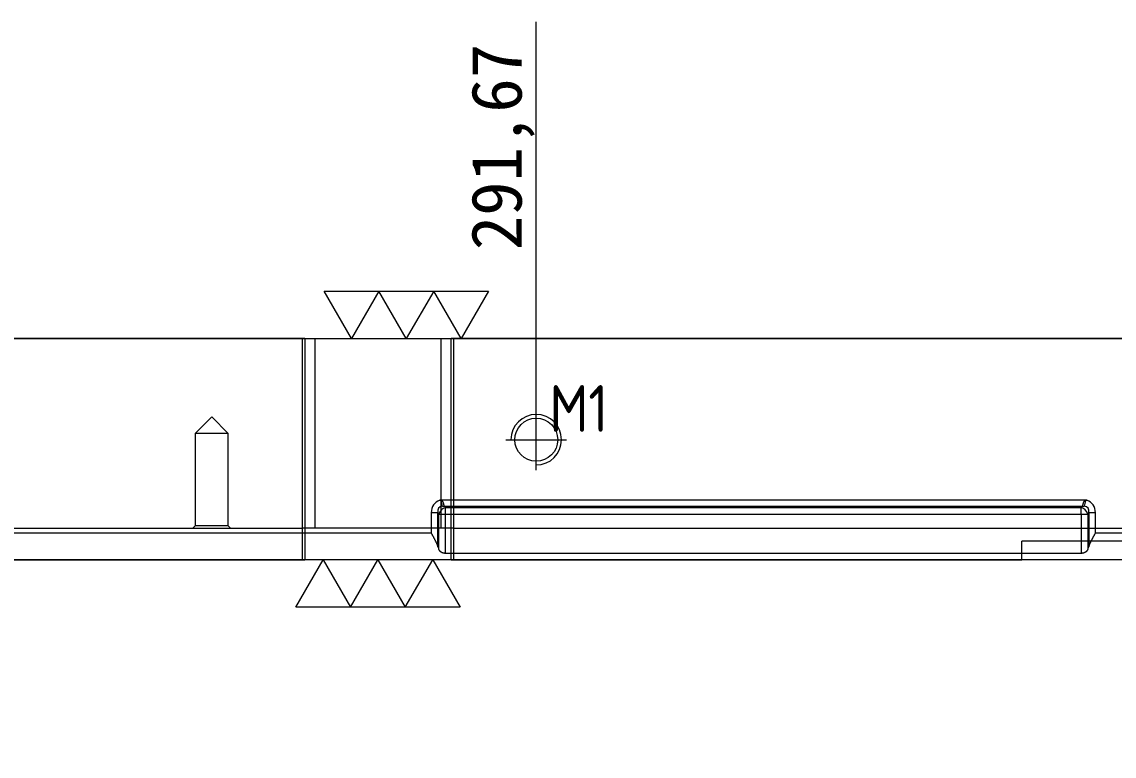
# Model space of a CAD drawing. Header units: millimetres. Extents: x 18370 to 19076, y 60512 to 60971.
# Drawn here: x 18610.1 to 18783, y 60716.3 to 60832.5 of the extents above; entities that cross this region are included whole.
import ezdxf

# ---------------------------------------------------------------- set-up
doc = ezdxf.new("R2010")
doc.units = ezdxf.units.MM
doc.linetypes.add('CENTER', pattern=[0])
doc.linetypes.add('DASHED', pattern=[0])
doc.layers.add('dim', color=4, linetype='Continuous')
doc.layers.add('PUNCH', color=2, linetype='Continuous')
doc.layers.add('dim_temp', color=161, linetype='Continuous', lineweight=9)
doc.styles.add('_PUG_ERP', font='txt')
doc.styles.add('gbenor', font='gbenor.shx', dxfattribs={"bigfont": 'gbcbig'})
doc.dimstyles.new('_PUG_ERP', dxfattribs={"dimtxt": 8, "dimasz": 1.5, "dimexe": 0.5, "dimexo": 0.5, "dimgap": 0.5, "dimtad": 1, "dimtxsty": '_PUG_ERP', "dimblk": 'CLOSEDBLANK', "dimcen": 0, "dimclrd": 4, "dimclre": 4, "dimclrt": 3, "dimazin": 3, "dimtfac": 1, "dimtmove": 0, "dimatfit": 3, "dimldrblk": 'CLOSEDBLANK', "dimlwd": 9, "dimlwe": 9})

# ---------------------------------------------------------------- blocks, each defined once
blk = doc.blocks.new('*D1271')
at = {"layer": 'Defpoints', "color": 0}
for p in [(18399.85, 60782.4), (18955.85, 60782.4), (18965.85, 60782.4)]:
    blk.add_point(p, dxfattribs=at)
at = {"layer": 'dim', "color": 4, "lineweight": 9}
blk.add_line((18956.35, 60782.4), (18971.68, 60782.4), dxfattribs=at)
at = {"layer": 'dim', "color": 3, "lineweight": 18, "insert": (18969.01, 60786.9), "char_height": 8, "attachment_point": 5, "style": '_PUG_ERP'}
blk.add_mtext('0', dxfattribs=at)
blk = doc.blocks.new('_ClosedBlank')
blk = doc.blocks.new('*D1272')
at = {"layer": 'Defpoints', "color": 0}
for p in [(18399.85, 60782.4), (18917.81, 60766.4), (18965.85, 60766.4)]:
    blk.add_point(p, dxfattribs=at)
at = {"layer": 'dim', "color": 4, "lineweight": 9}
blk.add_line((18918.31, 60766.4), (18978.15, 60766.4), dxfattribs=at)
at = {"layer": 'dim', "color": 3, "lineweight": 18, "insert": (18972.25, 60770.9), "char_height": 8, "attachment_point": 5, "style": '_PUG_ERP'}
blk.add_mtext('16', dxfattribs=at)
blk = doc.blocks.new('*D1273')
at = {"layer": 'Defpoints', "color": 0}
for p in [(18399.85, 60782.4), (18955.85, 60747.4), (18965.85, 60747.4)]:
    blk.add_point(p, dxfattribs=at)
at = {"layer": 'dim', "color": 4, "lineweight": 9}
for p, q in [((18956.35, 60747.4), (18959.85, 60747.4)), ((18959.85, 60747.4), (18962.85, 60747.4)), ((18962.85, 60747.4), (18979.3, 60747.4))]:
    blk.add_line(p, q, dxfattribs=at)
at = {"layer": 'dim', "color": 3, "lineweight": 18, "insert": (18972.82, 60751.9), "char_height": 8, "attachment_point": 5, "style": '_PUG_ERP'}
blk.add_mtext('35', dxfattribs=at)
blk = doc.blocks.new('*D1276')
at = {"layer": 'Defpoints', "color": 0}
for p in [(18955.85, 60792.4), (18399.85, 60782.4), (18955.85, 60782.4)]:
    blk.add_point(p, dxfattribs=at)
at = {"layer": 'dim', "color": 4, "lineweight": 9}
blk.add_line((18955.85, 60782.9), (18955.85, 60813.48), dxfattribs=at)
at = {"layer": 'dim', "color": 3, "lineweight": 18, "insert": (18951.35, 60803.19), "char_height": 8, "attachment_point": 5, "rotation": 90, "style": '_PUG_ERP'}
blk.add_mtext('556', dxfattribs=at)
blk = doc.blocks.new('*D1277')
at = {"layer": 'Defpoints', "color": 0}
for p in [(18917.81, 60792.4), (18399.85, 60782.4), (18917.81, 60766.4)]:
    blk.add_point(p, dxfattribs=at)
at = {"layer": 'dim', "color": 4, "lineweight": 9}
for p, q in [((18917.81, 60789.4), (18917.81, 60832.52)), ((18917.81, 60786.4), (18917.81, 60789.4)), ((18917.81, 60766.9), (18917.81, 60786.4))]:
    blk.add_line(p, q, dxfattribs=at)
at = {"layer": 'dim', "color": 3, "lineweight": 18, "insert": (18912.55, 60812.71), "char_height": 8, "attachment_point": 5, "rotation": 90, "style": '_PUG_ERP'}
blk.add_mtext('517,97', dxfattribs=at)
blk = doc.blocks.new('*D1278')
at = {"layer": 'Defpoints', "color": 0}
for p in [(18871.46, 60792.4), (18399.85, 60782.4), (18871.46, 60766.4)]:
    blk.add_point(p, dxfattribs=at)
at = {"layer": 'dim', "color": 4, "lineweight": 9}
for p, q in [((18871.46, 60789.4), (18871.46, 60832.52)), ((18871.46, 60786.4), (18871.46, 60789.4)), ((18871.46, 60766.9), (18871.46, 60786.4))]:
    blk.add_line(p, q, dxfattribs=at)
at = {"layer": 'dim', "color": 3, "lineweight": 18, "insert": (18866.2, 60812.71), "char_height": 8, "attachment_point": 5, "rotation": 90, "style": '_PUG_ERP'}
blk.add_mtext('471,62', dxfattribs=at)
blk = doc.blocks.new('*D1279')
at = {"layer": 'Defpoints', "color": 0}
for p in [(18805.46, 60792.4), (18399.85, 60782.4), (18805.46, 60766.4)]:
    blk.add_point(p, dxfattribs=at)
at = {"layer": 'dim', "color": 4, "lineweight": 9}
for p, q in [((18805.46, 60789.4), (18805.46, 60832.52)), ((18805.46, 60786.4), (18805.46, 60789.4)), ((18805.46, 60766.9), (18805.46, 60786.4))]:
    blk.add_line(p, q, dxfattribs=at)
at = {"layer": 'dim', "color": 3, "lineweight": 18, "insert": (18800.2, 60812.71), "char_height": 8, "attachment_point": 5, "rotation": 90, "style": '_PUG_ERP'}
blk.add_mtext('405,62', dxfattribs=at)
blk = doc.blocks.new('*D1280')
at = {"layer": 'Defpoints', "color": 0}
for p in [(18691.51, 60792.4), (18399.85, 60782.4), (18691.51, 60766.4)]:
    blk.add_point(p, dxfattribs=at)
at = {"layer": 'dim', "color": 4, "lineweight": 9}
for p, q in [((18691.51, 60789.4), (18691.51, 60832.52)), ((18691.51, 60786.4), (18691.51, 60789.4)), ((18691.51, 60766.9), (18691.51, 60786.4))]:
    blk.add_line(p, q, dxfattribs=at)
at = {"layer": 'dim', "color": 3, "lineweight": 18, "insert": (18686.25, 60812.71), "char_height": 8, "attachment_point": 5, "rotation": 90, "style": '_PUG_ERP'}
blk.add_mtext('291,67', dxfattribs=at)
blk = doc.blocks.new('*D1285')
at = {"layer": 'Defpoints', "color": 0}
for p in [(18399.85, 60782.4), (18955.85, 60747.4), (18955.85, 60737.4)]:
    blk.add_point(p, dxfattribs=at)
at = {"layer": 'dim', "color": 4, "lineweight": 9}
blk.add_line((18955.85, 60746.9), (18955.85, 60716.33), dxfattribs=at)
at = {"layer": 'dim', "color": 3, "lineweight": 18, "insert": (18951.35, 60726.62), "char_height": 8, "attachment_point": 5, "rotation": 90, "style": '_PUG_ERP'}
blk.add_mtext('556', dxfattribs=at)

msp = doc.modelspace()

# ---------------------------------------------------------------- linework, layer by layer
at = {"layer": 'dim', "color": 252, "lineweight": 18}
msp.add_lwpolyline([(18955.845, 60782.404), (18955.845, 60747.404), (18399.845, 60747.404), (18399.845, 60782.404)], close=True, dxfattribs=at)
at = {"layer": 'dim_temp', "lineweight": 18}
for points in [[(18683.946, 60789.904), (18679.616, 60782.404), (18675.286, 60789.904), (18670.956, 60782.404), (18666.625, 60789.904), (18662.295, 60782.404), (18657.965, 60789.904), (18683.946, 60789.904)], [(18653.477, 60739.904), (18657.807, 60747.404), (18662.137, 60739.904), (18666.467, 60747.404), (18670.797, 60739.904), (18675.128, 60747.404), (18679.458, 60739.904), (18653.477, 60739.904)]]:
    msp.add_lwpolyline(points, close=True, dxfattribs=at)
at = {"layer": 'PUNCH', "color": 151, "linetype": 'Continuous', "lineweight": 18}
for p, q in [((18654.873, 60782.404), (18432.465, 60782.404)), ((18654.873, 60782.404), (18656.465, 60782.404)), ((18654.873, 60782.404), (18654.873, 60747.404)), ((18676.465, 60782.404), (18678.056, 60782.404)), ((18932.465, 60782.404), (18678.056, 60782.404)), ((18678.056, 60747.404), (18678.056, 60782.404)), ((18768.365, 60747.404), (18768.365, 60750.374)), ((18605.965, 60747.404), (18654.873, 60747.404)), ((18678.053, 60747.404), (18654.881, 60747.404)), ((18678.056, 60747.404), (18768.365, 60747.404)), ((18908.562, 60747.404), (18768.356, 60747.404))]:
    msp.add_line(p, q, dxfattribs=at)
at = {"layer": 'PUNCH', "color": 151, "linetype": 'DASHED', "lineweight": 13, "ltscale": 0.514227}
for p, q in [((18654.465, 60782.404), (18654.465, 60747.404)), ((18678.465, 60747.404), (18678.465, 60782.404)), ((18778.664, 60756.825), (18676.265, 60756.825)), ((18777.772, 60748.416), (18677.157, 60748.416))]:
    msp.add_line(p, q, dxfattribs=at)
at = {"layer": 'PUNCH', "color": 1, "linetype": 'Continuous', "lineweight": 18}
for p, q in [((18656.465, 60782.404), (18676.465, 60782.404)), ((18676.465, 60752.404), (18656.465, 60752.404))]:
    msp.add_line(p, q, dxfattribs=at)
at = {"layer": 'PUNCH', "color": 155, "linetype": 'Continuous', "lineweight": 18}
for p, q in [((18656.465, 60782.404), (18656.465, 60752.404)), ((18676.465, 60752.404), (18676.465, 60782.404))]:
    msp.add_line(p, q, dxfattribs=at)
at = {"layer": 'PUNCH', "color": 1, "linetype": 'CENTER', "lineweight": 18, "ltscale": 0.514227}
for p, q in [((18691.515, 60761.604), (18691.515, 60771.204)), ((18686.715, 60766.404), (18696.315, 60766.404))]:
    msp.add_line(p, q, dxfattribs=at)
at = {"layer": 'PUNCH', "color": 5, "linetype": 'DASHED', "lineweight": 13, "ltscale": 0.514227}
for p, q in [((18640.145, 60770.007), (18637.542, 60767.404)), ((18642.748, 60767.404), (18640.145, 60770.007)), ((18637.542, 60767.404), (18637.542, 60752.801)), ((18642.748, 60767.404), (18637.542, 60767.404)), ((18642.748, 60752.801), (18642.748, 60767.404)), ((18637.542, 60752.801), (18637.145, 60752.404)), ((18642.748, 60752.801), (18637.542, 60752.801)), ((18643.145, 60752.404), (18642.748, 60752.801))]:
    msp.add_line(p, q, dxfattribs=at)
at = {"layer": 'PUNCH', "color": 155, "linetype": 'DASHED', "lineweight": 13, "ltscale": 0.514227}
for p, q in [((18676.971, 60755.871), (18777.958, 60755.871)), ((18676.984, 60755.865), (18677.157, 60755.676)), ((18677.157, 60755.676), (18777.772, 60755.676)), ((18677.157, 60754.607), (18677.157, 60755.676)), ((18777.945, 60755.865), (18777.772, 60755.676)), ((18777.772, 60754.607), (18777.772, 60755.676)), ((18674.906, 60754.859), (18674.906, 60751.613)), ((18675.945, 60749.477), (18675.945, 60754.827)), ((18675.945, 60754.827), (18676.118, 60754.639)), ((18676.118, 60749.041), (18676.118, 60754.639)), ((18677.157, 60754.607), (18777.772, 60754.607)), ((18677.157, 60748.416), (18677.157, 60754.607)), ((18777.772, 60754.607), (18777.772, 60748.416)), ((18778.984, 60754.827), (18778.811, 60754.639)), ((18778.811, 60754.639), (18778.811, 60749.041)), ((18778.984, 60754.827), (18778.984, 60749.477)), ((18780.023, 60751.613), (18780.023, 60754.859)), ((18674.906, 60751.613), (18441.965, 60751.613)), ((18949.865, 60751.613), (18780.023, 60751.613))]:
    msp.add_line(p, q, dxfattribs=at)
at = {"layer": 'PUNCH', "color": 2, "linetype": 'DASHED', "lineweight": 13, "ltscale": 0.514227}
for p, q in [((18404.845, 60752.404), (18654.465, 60752.404)), ((18654.873, 60752.404), (18654.465, 60752.404)), ((18678.465, 60752.404), (18678.056, 60752.404)), ((18678.465, 60752.404), (18949.865, 60752.404))]:
    msp.add_line(p, q, dxfattribs=at)
at = {"layer": 'PUNCH', "color": 2, "linetype": 'Continuous', "lineweight": 18}
for p, q in [((18656.465, 60752.404), (18654.873, 60752.404)), ((18678.056, 60752.404), (18676.465, 60752.404)), ((18908.565, 60750.374), (18768.365, 60750.374))]:
    msp.add_line(p, q, dxfattribs=at)
at = {"layer": 'PUNCH', "color": 151, "linetype": 'DASHED', "lineweight": 13, "ltscale": 0.514227}
for points in [[(18676.265, 60756.825), (18676.269, 60756.825), (18676.273, 60756.825), (18676.278, 60756.825), (18676.282, 60756.825), (18676.286, 60756.825), (18676.29, 60756.825), (18676.294, 60756.825), (18676.298, 60756.825), (18676.302, 60756.824), (18676.306, 60756.824), (18676.31, 60756.824), (18676.314, 60756.824), (18676.318, 60756.824), (18676.322, 60756.824), (18676.326, 60756.823), (18676.33, 60756.823), (18676.334, 60756.823), (18676.338, 60756.823), (18676.342, 60756.822), (18676.346, 60756.822), (18676.351, 60756.821), (18676.355, 60756.821), (18676.359, 60756.821), (18676.363, 60756.82), (18676.367, 60756.82), (18676.371, 60756.819), (18676.375, 60756.819), (18676.379, 60756.818), (18676.383, 60756.818), (18676.387, 60756.817), (18676.391, 60756.817), (18676.395, 60756.816), (18676.399, 60756.815), (18676.403, 60756.815), (18676.407, 60756.814), (18676.411, 60756.813), (18676.415, 60756.813), (18676.419, 60756.812), (18676.423, 60756.811), (18676.427, 60756.81), (18676.431, 60756.809), (18676.435, 60756.809), (18676.438, 60756.808), (18676.442, 60756.807), (18676.446, 60756.806), (18676.45, 60756.805), (18676.454, 60756.804), (18676.458, 60756.802), (18676.462, 60756.801), (18676.466, 60756.8)], [(18676.466, 60756.8), (18676.491, 60756.792), (18676.514, 60756.783), (18676.538, 60756.772), (18676.56, 60756.76), (18676.581, 60756.746), (18676.602, 60756.73), (18676.621, 60756.713), (18676.639, 60756.695), (18676.655, 60756.676), (18676.67, 60756.655), (18676.685, 60756.634), (18676.698, 60756.613), (18676.71, 60756.591), (18676.721, 60756.568), (18676.731, 60756.546), (18676.741, 60756.523), (18676.75, 60756.5), (18676.758, 60756.477), (18676.766, 60756.454), (18676.774, 60756.432), (18676.781, 60756.409), (18676.788, 60756.387), (18676.795, 60756.364), (18676.802, 60756.342), (18676.808, 60756.32), (18676.814, 60756.299), (18676.82, 60756.277), (18676.826, 60756.256), (18676.831, 60756.235), (18676.837, 60756.214), (18676.842, 60756.193), (18676.848, 60756.172), (18676.853, 60756.152), (18676.858, 60756.133), (18676.864, 60756.113), (18676.869, 60756.094), (18676.874, 60756.075), (18676.879, 60756.057), (18676.885, 60756.039), (18676.89, 60756.022), (18676.896, 60756.004), (18676.901, 60755.988), (18676.907, 60755.971), (18676.914, 60755.955), (18676.92, 60755.939), (18676.927, 60755.924), (18676.935, 60755.91), (18676.944, 60755.896), (18676.955, 60755.882), (18676.971, 60755.871)], [(18676.971, 60755.871), (18676.971, 60755.871), (18676.971, 60755.871), (18676.972, 60755.871), (18676.972, 60755.871), (18676.972, 60755.871), (18676.972, 60755.871), (18676.973, 60755.87), (18676.973, 60755.87), (18676.973, 60755.87), (18676.974, 60755.87), (18676.974, 60755.87), (18676.974, 60755.87), (18676.974, 60755.87), (18676.975, 60755.87), (18676.975, 60755.869), (18676.975, 60755.869), (18676.975, 60755.869), (18676.976, 60755.869), (18676.976, 60755.869), (18676.976, 60755.869), (18676.976, 60755.869), (18676.977, 60755.869), (18676.977, 60755.869), (18676.977, 60755.868), (18676.977, 60755.868), (18676.978, 60755.868), (18676.978, 60755.868), (18676.978, 60755.868), (18676.978, 60755.868), (18676.979, 60755.868), (18676.979, 60755.868), (18676.979, 60755.868), (18676.979, 60755.867), (18676.98, 60755.867), (18676.98, 60755.867), (18676.98, 60755.867), (18676.98, 60755.867), (18676.981, 60755.867), (18676.981, 60755.867), (18676.981, 60755.867), (18676.982, 60755.867), (18676.982, 60755.866), (18676.982, 60755.866), (18676.982, 60755.866), (18676.983, 60755.866), (18676.983, 60755.866), (18676.983, 60755.866), (18676.983, 60755.866), (18676.984, 60755.866), (18676.984, 60755.865)], [(18777.958, 60755.871), (18777.958, 60755.871), (18777.958, 60755.871), (18777.957, 60755.871), (18777.957, 60755.871), (18777.957, 60755.871), (18777.957, 60755.871), (18777.956, 60755.87), (18777.956, 60755.87), (18777.956, 60755.87), (18777.956, 60755.87), (18777.955, 60755.87), (18777.955, 60755.87), (18777.955, 60755.87), (18777.955, 60755.87), (18777.954, 60755.869), (18777.954, 60755.869), (18777.954, 60755.869), (18777.954, 60755.869), (18777.953, 60755.869), (18777.953, 60755.869), (18777.953, 60755.869), (18777.953, 60755.869), (18777.952, 60755.869), (18777.952, 60755.868), (18777.952, 60755.868), (18777.952, 60755.868), (18777.951, 60755.868), (18777.951, 60755.868), (18777.951, 60755.868), (18777.951, 60755.868), (18777.95, 60755.868), (18777.95, 60755.868), (18777.95, 60755.867), (18777.949, 60755.867), (18777.949, 60755.867), (18777.949, 60755.867), (18777.949, 60755.867), (18777.948, 60755.867), (18777.948, 60755.867), (18777.948, 60755.867), (18777.948, 60755.867), (18777.947, 60755.866), (18777.947, 60755.866), (18777.947, 60755.866), (18777.947, 60755.866), (18777.946, 60755.866), (18777.946, 60755.866), (18777.946, 60755.866), (18777.946, 60755.866), (18777.945, 60755.865)], [(18777.958, 60755.871), (18777.974, 60755.882), (18777.985, 60755.896), (18777.994, 60755.91), (18778.002, 60755.924), (18778.009, 60755.939), (18778.016, 60755.955), (18778.022, 60755.971), (18778.028, 60755.987), (18778.033, 60756.004), (18778.039, 60756.021), (18778.044, 60756.039), (18778.05, 60756.057), (18778.055, 60756.075), (18778.06, 60756.094), (18778.066, 60756.113), (18778.071, 60756.132), (18778.076, 60756.152), (18778.082, 60756.172), (18778.087, 60756.193), (18778.092, 60756.213), (18778.098, 60756.234), (18778.104, 60756.256), (18778.109, 60756.277), (18778.115, 60756.298), (18778.121, 60756.32), (18778.128, 60756.342), (18778.134, 60756.364), (18778.141, 60756.387), (18778.148, 60756.409), (18778.155, 60756.432), (18778.163, 60756.454), (18778.171, 60756.477), (18778.179, 60756.5), (18778.189, 60756.523), (18778.198, 60756.546), (18778.209, 60756.568), (18778.22, 60756.59), (18778.232, 60756.612), (18778.245, 60756.634), (18778.259, 60756.655), (18778.274, 60756.676), (18778.29, 60756.695), (18778.308, 60756.713), (18778.327, 60756.73), (18778.348, 60756.746), (18778.369, 60756.76), (18778.392, 60756.772), (18778.415, 60756.783), (18778.439, 60756.792), (18778.463, 60756.8)], [(18778.463, 60756.8), (18778.467, 60756.801), (18778.471, 60756.802), (18778.475, 60756.804), (18778.479, 60756.805), (18778.483, 60756.806), (18778.487, 60756.807), (18778.491, 60756.808), (18778.495, 60756.809), (18778.499, 60756.809), (18778.503, 60756.81), (18778.507, 60756.811), (18778.511, 60756.812), (18778.515, 60756.813), (18778.519, 60756.813), (18778.523, 60756.814), (18778.527, 60756.815), (18778.531, 60756.815), (18778.535, 60756.816), (18778.539, 60756.817), (18778.543, 60756.817), (18778.547, 60756.818), (18778.551, 60756.818), (18778.555, 60756.819), (18778.559, 60756.819), (18778.563, 60756.82), (18778.567, 60756.82), (18778.571, 60756.821), (18778.575, 60756.821), (18778.579, 60756.821), (18778.583, 60756.822), (18778.587, 60756.822), (18778.591, 60756.823), (18778.595, 60756.823), (18778.599, 60756.823), (18778.603, 60756.823), (18778.607, 60756.824), (18778.611, 60756.824), (18778.615, 60756.824), (18778.619, 60756.824), (18778.623, 60756.824), (18778.627, 60756.824), (18778.631, 60756.825), (18778.635, 60756.825), (18778.639, 60756.825), (18778.644, 60756.825), (18778.648, 60756.825), (18778.652, 60756.825), (18778.656, 60756.825), (18778.66, 60756.825), (18778.664, 60756.825)], [(18674.906, 60751.613), (18674.929, 60751.57), (18674.953, 60751.527), (18674.977, 60751.483), (18675, 60751.44), (18675.024, 60751.397), (18675.047, 60751.354), (18675.071, 60751.311), (18675.094, 60751.268), (18675.118, 60751.225), (18675.141, 60751.182), (18675.164, 60751.138), (18675.187, 60751.095), (18675.21, 60751.052), (18675.233, 60751.009), (18675.256, 60750.966), (18675.279, 60750.923), (18675.302, 60750.88), (18675.325, 60750.837), (18675.347, 60750.794), (18675.37, 60750.751), (18675.392, 60750.707), (18675.414, 60750.664), (18675.436, 60750.621), (18675.458, 60750.578), (18675.48, 60750.535), (18675.502, 60750.491), (18675.523, 60750.448), (18675.545, 60750.405), (18675.566, 60750.362), (18675.587, 60750.319), (18675.607, 60750.277), (18675.628, 60750.234), (18675.648, 60750.191), (18675.668, 60750.149), (18675.687, 60750.106), (18675.707, 60750.064), (18675.726, 60750.022), (18675.745, 60749.979), (18675.763, 60749.937), (18675.781, 60749.895), (18675.799, 60749.853), (18675.817, 60749.811), (18675.834, 60749.769), (18675.851, 60749.727), (18675.868, 60749.686), (18675.884, 60749.644), (18675.9, 60749.602), (18675.915, 60749.56), (18675.93, 60749.519), (18675.945, 60749.477)], [(18778.984, 60749.477), (18778.999, 60749.519), (18779.014, 60749.56), (18779.029, 60749.602), (18779.045, 60749.644), (18779.061, 60749.686), (18779.078, 60749.727), (18779.095, 60749.769), (18779.112, 60749.811), (18779.13, 60749.853), (18779.148, 60749.895), (18779.166, 60749.937), (18779.185, 60749.979), (18779.204, 60750.022), (18779.223, 60750.064), (18779.242, 60750.106), (18779.262, 60750.149), (18779.282, 60750.191), (18779.302, 60750.234), (18779.322, 60750.277), (18779.343, 60750.319), (18779.364, 60750.362), (18779.385, 60750.405), (18779.406, 60750.448), (18779.427, 60750.491), (18779.449, 60750.535), (18779.471, 60750.578), (18779.493, 60750.621), (18779.515, 60750.664), (18779.537, 60750.707), (18779.56, 60750.751), (18779.582, 60750.794), (18779.605, 60750.837), (18779.627, 60750.88), (18779.65, 60750.923), (18779.673, 60750.966), (18779.696, 60751.009), (18779.719, 60751.052), (18779.742, 60751.095), (18779.765, 60751.138), (18779.788, 60751.182), (18779.812, 60751.225), (18779.835, 60751.268), (18779.858, 60751.311), (18779.882, 60751.354), (18779.905, 60751.397), (18779.929, 60751.44), (18779.952, 60751.483), (18779.976, 60751.527), (18780, 60751.57), (18780.023, 60751.613)], [(18677.157, 60748.416), (18677.129, 60748.417), (18677.1, 60748.417), (18677.071, 60748.419), (18677.043, 60748.421), (18677.015, 60748.423), (18676.987, 60748.427), (18676.959, 60748.43), (18676.931, 60748.435), (18676.904, 60748.44), (18676.876, 60748.445), (18676.849, 60748.451), (18676.822, 60748.458), (18676.795, 60748.465), (18676.769, 60748.473), (18676.743, 60748.481), (18676.717, 60748.489), (18676.692, 60748.499), (18676.667, 60748.508), (18676.643, 60748.519), (18676.619, 60748.529), (18676.595, 60748.541), (18676.572, 60748.552), (18676.549, 60748.565), (18676.527, 60748.578), (18676.505, 60748.591), (18676.484, 60748.604), (18676.463, 60748.619), (18676.443, 60748.633), (18676.423, 60748.648), (18676.404, 60748.663), (18676.385, 60748.679), (18676.366, 60748.695), (18676.349, 60748.712), (18676.331, 60748.728), (18676.314, 60748.746), (18676.298, 60748.763), (18676.282, 60748.781), (18676.267, 60748.8), (18676.252, 60748.818), (18676.237, 60748.837), (18676.223, 60748.856), (18676.21, 60748.876), (18676.197, 60748.896), (18676.185, 60748.916), (18676.172, 60748.936), (18676.161, 60748.956), (18676.15, 60748.977), (18676.139, 60748.998), (18676.128, 60749.02), (18676.118, 60749.041)], [(18778.811, 60749.041), (18778.801, 60749.02), (18778.791, 60748.998), (18778.78, 60748.977), (18778.768, 60748.956), (18778.757, 60748.936), (18778.745, 60748.916), (18778.732, 60748.896), (18778.719, 60748.876), (18778.706, 60748.857), (18778.692, 60748.838), (18778.678, 60748.819), (18778.663, 60748.8), (18778.648, 60748.782), (18778.632, 60748.764), (18778.616, 60748.746), (18778.599, 60748.729), (18778.581, 60748.712), (18778.563, 60748.695), (18778.545, 60748.679), (18778.526, 60748.664), (18778.507, 60748.648), (18778.487, 60748.633), (18778.467, 60748.619), (18778.446, 60748.605), (18778.425, 60748.591), (18778.403, 60748.578), (18778.381, 60748.565), (18778.358, 60748.553), (18778.335, 60748.541), (18778.311, 60748.53), (18778.287, 60748.519), (18778.263, 60748.509), (18778.238, 60748.499), (18778.213, 60748.49), (18778.187, 60748.481), (18778.162, 60748.473), (18778.135, 60748.465), (18778.109, 60748.458), (18778.082, 60748.452), (18778.055, 60748.445), (18778.028, 60748.44), (18778, 60748.435), (18777.972, 60748.431), (18777.944, 60748.427), (18777.915, 60748.424), (18777.887, 60748.421), (18777.858, 60748.419), (18777.829, 60748.417), (18777.801, 60748.417), (18777.772, 60748.416)]]:
    msp.add_lwpolyline(points, dxfattribs=at)
at = {"layer": 'PUNCH', "color": 155, "linetype": 'DASHED', "lineweight": 13, "ltscale": 0.514227}
for points in [[(18676.669, 60755.888), (18676.675, 60755.888), (18676.682, 60755.888), (18676.688, 60755.888), (18676.694, 60755.889), (18676.701, 60755.889), (18676.707, 60755.889), (18676.713, 60755.889), (18676.72, 60755.889), (18676.726, 60755.889), (18676.732, 60755.889), (18676.739, 60755.889), (18676.745, 60755.889), (18676.751, 60755.889), (18676.758, 60755.889), (18676.764, 60755.889), (18676.77, 60755.889), (18676.777, 60755.888), (18676.783, 60755.888), (18676.789, 60755.888), (18676.796, 60755.888), (18676.802, 60755.887), (18676.808, 60755.887), (18676.815, 60755.886), (18676.821, 60755.886), (18676.827, 60755.886), (18676.834, 60755.885), (18676.84, 60755.885), (18676.846, 60755.884), (18676.853, 60755.884), (18676.859, 60755.883), (18676.865, 60755.882), (18676.871, 60755.882), (18676.878, 60755.881), (18676.884, 60755.88), (18676.89, 60755.88), (18676.897, 60755.879), (18676.903, 60755.878), (18676.909, 60755.877), (18676.915, 60755.876), (18676.922, 60755.876), (18676.928, 60755.875), (18676.934, 60755.874), (18676.94, 60755.873), (18676.947, 60755.872), (18676.953, 60755.871), (18676.959, 60755.87), (18676.965, 60755.869), (18676.971, 60755.868), (18676.978, 60755.867), (18676.984, 60755.865)], [(18777.945, 60755.865), (18777.952, 60755.867), (18777.958, 60755.868), (18777.964, 60755.869), (18777.97, 60755.87), (18777.976, 60755.871), (18777.983, 60755.872), (18777.989, 60755.873), (18777.995, 60755.874), (18778.001, 60755.875), (18778.008, 60755.876), (18778.014, 60755.876), (18778.02, 60755.877), (18778.026, 60755.878), (18778.033, 60755.879), (18778.039, 60755.88), (18778.045, 60755.88), (18778.051, 60755.881), (18778.058, 60755.882), (18778.064, 60755.882), (18778.07, 60755.883), (18778.077, 60755.884), (18778.083, 60755.884), (18778.089, 60755.885), (18778.096, 60755.885), (18778.102, 60755.886), (18778.108, 60755.886), (18778.114, 60755.886), (18778.121, 60755.887), (18778.127, 60755.887), (18778.133, 60755.888), (18778.14, 60755.888), (18778.146, 60755.888), (18778.152, 60755.888), (18778.159, 60755.889), (18778.165, 60755.889), (18778.171, 60755.889), (18778.178, 60755.889), (18778.184, 60755.889), (18778.19, 60755.889), (18778.197, 60755.889), (18778.203, 60755.889), (18778.209, 60755.889), (18778.216, 60755.889), (18778.222, 60755.889), (18778.229, 60755.889), (18778.235, 60755.889), (18778.241, 60755.888), (18778.248, 60755.888), (18778.254, 60755.888), (18778.26, 60755.888)]]:
    msp.add_lwpolyline(points, dxfattribs=at)
at = {"layer": 'PUNCH', "color": 42, "linetype": 'Continuous', "lineweight": 18}
msp.add_circle((18691.515, 60766.404), 3.403, dxfattribs=at)
msp.add_arc((18691.515, 60766.404), 4, 270, 180, dxfattribs=at)
at = {"layer": 'PUNCH', "color": 155, "linetype": 'DASHED', "lineweight": 13, "ltscale": 0.514227}
for centre, major_axis, ratio, start_param, end_param in [((18677.677, 60754.167), (-2.195, 2.183), 0.774594, 5.9032864, 6.9395877), ((18677.677, 60754.104), (-1.526, 1.579), 0.546099, 5.839467, 6.9511384), ((18677.157, 60754.67), (-0.884, -0.812), 0.75013, 4.1093221, 5.4274382), ((18676.449, 60756.813), (-0.267, 1.17), 0.011666, 3.7976494, 4.699025), ((18777.772, 60754.67), (-0.884, 0.812), 0.75013, 3.9973398, 5.3154558), ((18778.48, 60756.813), (0.267, 1.17), 0.011666, 1.5841603, 2.4855359), ((18777.252, 60754.104), (1.526, 1.579), 0.546099, 5.6152322, 6.7269036), ((18777.252, 60754.167), (2.195, 2.183), 0.774594, 5.626783, 6.6630842), ((18674.906, 60754.796), (-1.2, 0), 0.052336, 3.6651914, 4.712389), ((18677.157, 60754.67), (-1.2, 0), 0.052336, 0.5235988, 1.5707963), ((18777.772, 60754.67), (1.2, 0), 0.052336, 4.712389, 5.7595865), ((18780.023, 60754.796), (1.2, 0), 0.052336, 1.5707963, 2.6179939)]:
    msp.add_ellipse(centre, major_axis=major_axis, ratio=ratio, start_param=start_param, end_param=end_param, dxfattribs=at)
at = {"layer": 'PUNCH', "color": 151, "linetype": 'DASHED', "lineweight": 13, "ltscale": 0.514227}
for centre, major_axis, start_param, end_param in [((18677.908, 60751.404), (-0.181, 3.999), 2.047209, 2.1764798), ((18777.021, 60751.404), (0.181, 3.999), 4.1067055, 4.2359762)]:
    msp.add_ellipse(centre, major_axis=major_axis, ratio=0.575772, start_param=start_param, end_param=end_param, dxfattribs=at)

# ---------------------------------------------------------------- texts
at = {"layer": 'dim', "color": 4, "lineweight": 18, "style": 'gbenor'}
msp.add_text('M1', height=7.4, dxfattribs=at).set_placement((18693.62, 60767.649))

# ---------------------------------------------------------------- dimensions: what is measured, and where the dimension line sits
at = {"layer": 'dim', "lineweight": 18}
for feature_location, offset, dtype, origin, picture, middle in [((18917.815, 60766.404), (0, 26), 1, (18399.845, 60782.404), '*D1277', (18912.552, 60812.713)), ((18871.465, 60766.404), (0, 26), 1, (18399.845, 60782.404), '*D1278', (18866.202, 60812.713)), ((18805.465, 60766.404), (0, 26), 1, (18399.845, 60782.404), '*D1279', (18800.202, 60812.713)), ((18691.515, 60766.404), (0, 26), 1, (18399.845, 60782.404), '*D1280', (18686.252, 60812.713)), ((18955.845, 60782.404), (0, 10), 1, (18399.845, 60782.404), '*D1276', (18951.345, 60803.189)), ((18955.845294898, 60782.403618366), (10, 0), 0, (18399.845294898, 60782.403618366), '*D1271', (18969.011961564, 60786.903618366)), ((18917.815, 60766.404), (48.031, 0), 0, (18399.845, 60782.404), '*D1272', (18972.25, 60770.904)), ((18955.845, 60747.404), (10, 0), 0, (18399.845, 60782.404), '*D1273', (18972.821, 60751.904)), ((18955.845, 60747.404), (0, -10), 1, (18399.845, 60782.404), '*D1285', (18951.345, 60726.618))]:
    dim = msp.add_ordinate_dim(feature_location=feature_location, offset=offset, dtype=dtype, origin=origin, dimstyle='_PUG_ERP', dxfattribs=at)
    dim.commit()
    dim.dimension.update_dxf_attribs({"geometry": picture, "text_midpoint": middle})

doc.saveas('drawing.dxf')
